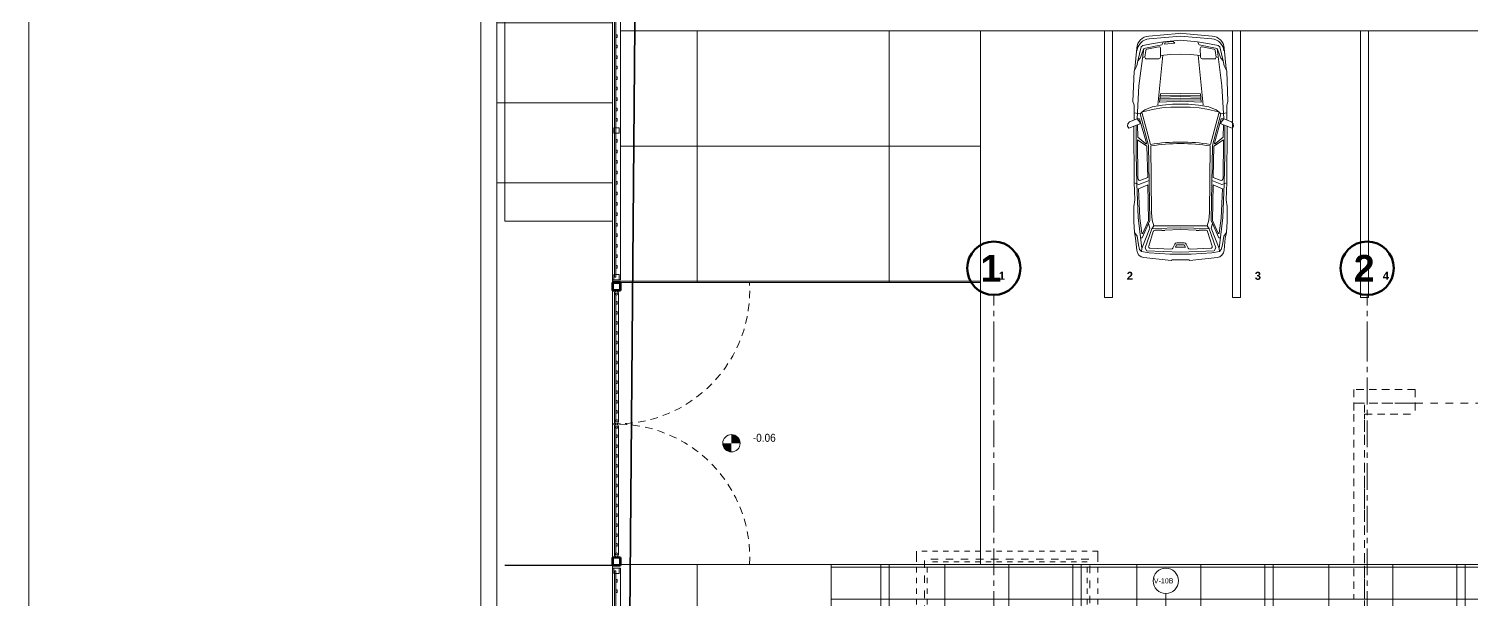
# Model space of a CAD drawing. Header units: inches. Extents: x -19 to 5698, y -728 to 92.
# Drawn here: x -8.77 to 18.27, y 40.2 to 50.89 of the extents above; entities that cross this region are included whole.
import ezdxf

# ---------------------------------------------------------------- set-up
doc = ezdxf.new("R2010")
doc.units = ezdxf.units.IN
doc.header["$MEASUREMENT"] = 0
doc.set_wipeout_variables(frame=1)
doc.header["$PDMODE"] = 1
for name, pattern in [('Hidden Line', [0.195611, 0.141111, -0.0545]), ('Línea Oculta', [0.195611, 0.141111, -0.0545]), ('Punto & Raya', [0.65, 0.5, -0.075, 0, -0.075]), ('Rayas', [0.282222, 0.141111, -0.141111]), ('super', [0.125, 0.075, -0.05]), ('Wipeout_Contour', [1, 0, -1])]:
    doc.linetypes.add(name, pattern=pattern)
doc.layers.get('0').update_dxf_attribs({"color": 61})
for name, color, linetype in [('02 _ ARQ _ ALB _ Ejes Generales', 251, 'Continuous'), ('08 _ STR _ EXT _ 07 Losa Aligerada', 7, 'Continuous'), ('08 _ STR _ EXT _ 08 Placas Inclinadas', 7, 'Continuous'), ('08 _ STR _ EXT _ 09 Vigas', 251, 'Continuous'), ('08 _ STR _ EXT _ 10 Vereda Exterior', 7, 'Continuous'), ('08 _ STR _ EXT _ Cerco Perimetrico', 7, 'Continuous'), ('08 _ STR _ EXT _ Estacionamiento-Pavimento', 7, 'Continuous'), ('08 _ STR _ EXT _ Pista exterior', 7, 'Continuous'), ('Dibujo 2D - General', 7, 'Continuous'), ('Estructura - 03 LOSA', 7, 'Continuous'), ('Estructura - 04 MURO', 7, 'Continuous'), ('Estructura Compleja - Cubiertas', 7, 'Continuous'), ('Interior - Equipamiento', 7, 'Continuous'), ('Interior - Mobiliario', 7, 'Continuous'), ('Notas - Etiquetas', 7, 'Continuous')]:
    doc.layers.add(name, color=color, linetype=linetype)
doc.styles.add('Estilo_Generado_1', font='swisseb.ttf')
doc.styles.add('Estilo_Generado_4', font='swisse.ttf')
doc.styles.add('Estilo_Generado_8', font='arialbd.ttf')
pattern_1 = [(360, (3.7574, 18.3027), (0, 2.53199), []), (90, (3.7574, 18.3027), (-3.6, 0), [])]
pattern_2 = [(0, (0, 0), (0, 1.5), []), (90, (0, 0), (-3, 0), [])]

msp = doc.modelspace()

# ---------------------------------------------------------------- hatches: boundary and pattern name
at = {"linetype": 'Continuous', "lineweight": 13}
for points in [[(4.4016, 43.1202), (4.5641, 43.1202), (4.5517, 43.1824), (4.5165, 43.2351), (4.4638, 43.2703), (4.4016, 43.2827)], [(4.4016, 43.1202), (4.2391, 43.1202), (4.2515, 43.058), (4.2867, 43.0053), (4.3394, 42.9701), (4.4016, 42.9577)]]:
    msp.add_hatch(color=7, dxfattribs=at).paths.add_polyline_path(points)
at = {"layer": 'Estructura - 03 LOSA', "linetype": 'Continuous', "lineweight": 13}
h = msp.add_hatch(dxfattribs=at)
h.set_pattern_fill('CEMENTO_PULIDO_Y_BRUÑADO_FA', color=251, style=0, pattern_type=2)
h.set_pattern_definition(pattern_1)
h.paths.add_polyline_path([(9.07, 46.1319), (9.07, 50.85), (2.17, 50.85), (2.17, 46.1319)])
h = msp.add_hatch(dxfattribs=at)
h.set_pattern_fill('CEMENTO_PULIDO_Y_BRUÑADO_FA', color=251, style=0, pattern_type=2)
h.set_pattern_definition(pattern_1)
h.paths.add_polyline_path([(2.17, 26.0501), (8.8212, 26.0501), (8.8218, 29.4531), (8.822, 30.7001), (8.2502, 30.7001), (8.25, 33.82), (9.07, 33.82), (9.07, 39.9), (23.57, 39.9), (51.57, 39.9), (51.57, 23.3822), (52.92, 23.3822), (52.92, 40.85), (9.07, 40.85), (2.17, 40.85)])
h = msp.add_hatch(dxfattribs=at)
h.set_pattern_fill('BALDOSA_60X120_0002', color=251, style=0, pattern_type=2)
h.set_pattern_definition([(0, (0, 0), (0, 0.6), []), (90, (0, 0), (-1.2, 0), [])])
h.paths.add_polyline_path([(6.2702, 30.6067), (8.1, 30.6067), (8.1, 33.97), (8.92, 33.97), (8.92, 40.05), (23.57, 40.05), (23.57, 40.85), (6.2702, 40.85)])

# ---------------------------------------------------------------- linework, layer by layer
at = {"color": 7, "linetype": 'Continuous', "lineweight": 13}
msp.add_circle((4.4016, 43.1202), 0.1625, dxfattribs=at)
at = {"layer": '02 _ ARQ _ ALB _ Ejes Generales', "color": 251, "linetype": 'Punto & Raya', "lineweight": 13, "true_color": 0x636466}
for p, q in [((9.32, 44.9), (9.32, 45.9)), ((16.32, 44.9), (16.32, 45.9)), ((9.32, 3.05), (9.32, 44.9)), ((16.32, 3.05), (16.32, 44.9))]:
    msp.add_line(p, q, dxfattribs=at)
at = {"layer": '02 _ ARQ _ ALB _ Ejes Generales', "color": 7, "linetype": 'Continuous', "lineweight": 60}
for centre in [(9.32, 46.4), (16.32, 46.4)]:
    msp.add_circle(centre, 0.5, dxfattribs=at)
at = {"layer": '02 _ ARQ _ ALB _ Ejes Generales', "color": 7, "linetype": 'Punto & Raya', "lineweight": 13}
for p in [(9.32, 44.9), (9.32, 44.9), (16.32, 44.9), (16.32, 44.9)]:
    msp.add_point(p, dxfattribs=at)
at = {"layer": '08 _ STR _ EXT _ 07 Losa Aligerada', "color": 7, "linetype": 'Rayas', "lineweight": 18, "flags": 128}
msp.add_lwpolyline([(8.17, 27.9392), (7.67, 27.9392), (7.67, 5.8), (25.2353, 5.8), (25.2353, 7.2), (30.4315, 7.2), (30.4315, 6.0005), (37.07, 6.0005), (37.07, 3.3753), (44.57, 3.3753), (44.57, 6.05), (52.32, 6.05), (52.32, 14.9999), (51.57, 14.9999), (51.57, 15.1499), (51.57, 15.7999), (51.57, 18.1001), (51.57, 18.1001), (51.57, 20.35), (46.67, 20.35), (46.67, 22.35), (46.67, 22.6), (46.67, 24.5), (46.67, 24.75), (46.67, 26.75), (51.57, 26.75), (51.57, 29.7), (51.57, 29.7), (51.57, 35.2005), (52.37, 35.2005), (52.52, 35.2005), (52.52, 41.1), (38.9553, 41.1), (38.9553, 40.8001), (34.0478, 40.8001), (34.0478, 40.5001), (23.37, 40.5001), (23.37, 43.8736), (16.2699, 43.8736), (16.2699, 39.9), (11.1201, 39.9), (11.1201, 40.95), (8.02, 40.95), (8.02, 37.7), (9.07, 37.7), (9.07, 33.9), (8.17, 33.9)], close=True, dxfattribs=at)
at = {"layer": '08 _ STR _ EXT _ 08 Placas Inclinadas', "color": 251, "linetype": 'Línea Oculta', "lineweight": 13}
for p, q in [((16.1802, 43.8736), (16.0699, 43.8736)), ((16.2699, 43.8736), (16.1802, 43.8736)), ((17.22, 43.8736), (16.2699, 43.8736))]:
    msp.add_line(p, q, dxfattribs=at)
at = {"layer": '08 _ STR _ EXT _ 08 Placas Inclinadas', "color": 251, "linetype": 'Línea Oculta', "lineweight": 13, "flags": 128}
for points in [[(16.0699, 44.1281), (16.0699, 43.8736)], [(17.22, 44.1281), (16.0699, 44.1281)], [(17.22, 44.1281), (17.22, 43.8736)], [(16.0699, 43.8736), (16.0699, 43.6665)], [(17.22, 43.8736), (17.22, 43.6665)], [(16.0699, 43.6665), (16.0699, 40.2)], [(16.2699, 40.2), (16.2699, 43.6665)], [(16.2699, 43.6665), (17.22, 43.6665)]]:
    msp.add_lwpolyline(points, dxfattribs=at)
at = {"layer": '08 _ STR _ EXT _ 09 Vigas', "color": 251, "linetype": 'super', "lineweight": 13, "true_color": 0x636466}
for p, q in [((7.87, 37.7), (7.87, 41.1)), ((8.07, 41.1), (7.87, 41.1)), ((11.2701, 41.1), (7.87, 41.1)), ((7.87, 41.1), (7.87, 40.9)), ((8.07, 37.9), (8.07, 40.9)), ((11.0701, 40.9), (8.07, 40.9)), ((11.2701, 41.1), (11.0701, 41.1)), ((11.0701, 39.9), (11.0701, 40.9)), ((11.2701, 41.1), (11.2701, 40.9)), ((11.2701, 39.9), (11.2701, 41.1))]:
    msp.add_line(p, q, dxfattribs=at)
at = {"layer": '08 _ STR _ EXT _ 10 Vereda Exterior', "color": 7, "linetype": 'Continuous', "lineweight": 13}
msp.add_line((-0.3, 0), (-0.3, 71.6414), dxfattribs=at)
at = {"layer": '08 _ STR _ EXT _ Cerco Perimetrico', "color": 7, "linetype": 'Continuous', "lineweight": 13}
for p, q in [((2.17, 40.9822), (2.17, 45.9819)), ((2.17, 43.4821), (2.32, 43.4821))]:
    msp.add_line(p, q, dxfattribs=at)
at = {"layer": '08 _ STR _ EXT _ Cerco Perimetrico', "color": 167, "linetype": 'Continuous', "lineweight": 18, "flags": 128}
for points in [[(2.2075, 45.9344, 1), (2.2825, 45.9344, 1)], [(2.2075, 43.5246, 1), (2.2825, 43.5246, 1)], [(2.2825, 43.4396, 1), (2.2075, 43.4396, 1)], [(2.2825, 41.0297, 1), (2.2075, 41.0297, 1)]]:
    msp.add_lwpolyline(points, format="xyb", close=True, dxfattribs=at)
for points in [[(2.2825, 45.9344), (2.2075, 45.9344), (2.2075, 43.5246), (2.2825, 43.5246)], [(2.2325, 45.9344), (2.2075, 45.9344), (2.2075, 43.5246), (2.2325, 43.5246)], [(2.2325, 45.9344), (2.2075, 45.9344), (2.2075, 43.5246), (2.2325, 43.5246)], [(2.2825, 45.9344), (2.2075, 45.9344), (2.2075, 43.5246), (2.2825, 43.5246)], [(2.2575, 45.7741), (2.2325, 45.7741), (2.2325, 45.7241), (2.2575, 45.7241)], [(2.2575, 45.5887), (2.2325, 45.5887), (2.2325, 45.5387), (2.2575, 45.5387)], [(2.2575, 45.4033), (2.2325, 45.4033), (2.2325, 45.3533), (2.2575, 45.3533)], [(2.2575, 45.2179), (2.2325, 45.2179), (2.2325, 45.1679), (2.2575, 45.1679)], [(2.2575, 45.0326), (2.2325, 45.0326), (2.2325, 44.9826), (2.2575, 44.9826)], [(2.2575, 44.8472), (2.2325, 44.8472), (2.2325, 44.7972), (2.2575, 44.7972)], [(2.2575, 44.6618), (2.2325, 44.6618), (2.2325, 44.6118), (2.2575, 44.6118)], [(2.2575, 44.4764), (2.2325, 44.4764), (2.2325, 44.4264), (2.2575, 44.4264)], [(2.2575, 44.2911), (2.2325, 44.2911), (2.2325, 44.2411), (2.2575, 44.2411)], [(2.2575, 44.1057), (2.2325, 44.1057), (2.2325, 44.0557), (2.2575, 44.0557)], [(2.2575, 43.9203), (2.2325, 43.9203), (2.2325, 43.8703), (2.2575, 43.8703)], [(2.2575, 43.7349), (2.2325, 43.7349), (2.2325, 43.6849), (2.2575, 43.6849)], [(2.2075, 41.0297), (2.2825, 41.0297), (2.2825, 43.4396), (2.2075, 43.4396)], [(2.2075, 41.0297), (2.2325, 41.0297), (2.2325, 43.4396), (2.2075, 43.4396)], [(2.2075, 41.0297), (2.2325, 41.0297), (2.2325, 43.4396), (2.2075, 43.4396)], [(2.2075, 41.0297), (2.2825, 41.0297), (2.2825, 43.4396), (2.2075, 43.4396)], [(2.2325, 43.2292), (2.2575, 43.2292), (2.2575, 43.2792), (2.2325, 43.2792)], [(2.2325, 43.0438), (2.2575, 43.0438), (2.2575, 43.0938), (2.2325, 43.0938)], [(2.2325, 42.8584), (2.2575, 42.8584), (2.2575, 42.9084), (2.2325, 42.9084)], [(2.2325, 42.6731), (2.2575, 42.6731), (2.2575, 42.7231), (2.2325, 42.7231)], [(2.2325, 42.4877), (2.2575, 42.4877), (2.2575, 42.5377), (2.2325, 42.5377)], [(2.2325, 42.3023), (2.2575, 42.3023), (2.2575, 42.3523), (2.2325, 42.3523)], [(2.2325, 42.1169), (2.2575, 42.1169), (2.2575, 42.1669), (2.2325, 42.1669)], [(2.2325, 41.9316), (2.2575, 41.9316), (2.2575, 41.9816), (2.2325, 41.9816)], [(2.2325, 41.7462), (2.2575, 41.7462), (2.2575, 41.7962), (2.2325, 41.7962)], [(2.2325, 41.5608), (2.2575, 41.5608), (2.2575, 41.6108), (2.2325, 41.6108)], [(2.2325, 41.3754), (2.2575, 41.3754), (2.2575, 41.4254), (2.2325, 41.4254)], [(2.2325, 41.1901), (2.2575, 41.1901), (2.2575, 41.2401), (2.2325, 41.2401)]]:
    msp.add_lwpolyline(points, close=True, dxfattribs=at)
at = {"layer": '08 _ STR _ EXT _ Estacionamiento-Pavimento', "color": 7, "linetype": 'Continuous', "lineweight": 18, "flags": 128}
msp.add_lwpolyline([(9.07, 40.85), (52.92, 40.85), (52.92, 1.5), (69.77, 1.5), (69.77, 46.7845), (56.22, 46.9373), (56.22, 50.85), (9.07, 50.85)], close=True, dxfattribs=at)
at = {"layer": '08 _ STR _ EXT _ Pista exterior', "color": 7, "linetype": 'Continuous', "lineweight": 13, "flags": 128}
for points in [[(-8.7723, 0), (-8.7723, 71.6402)], [(-0.3, 71.6402), (-0.3, 0)]]:
    msp.add_lwpolyline(points, dxfattribs=at)
at = {"layer": 'Estructura - 03 LOSA', "color": 7, "linetype": 'Continuous', "lineweight": 18, "flags": 128}
for points in [[(9.07, 46.1319), (9.07, 50.85), (2.17, 50.85), (2.17, 46.1319)], [(2.17, 40.85), (9.07, 40.85), (9.07, 46.1319), (2.17, 46.1319)], [(2.17, 26.0501), (8.8212, 26.0501), (8.8218, 29.4531), (8.822, 30.7001), (8.2502, 30.7001), (8.25, 33.82), (9.07, 33.82), (9.07, 39.9), (23.57, 39.9), (51.57, 39.9), (51.57, 23.3822), (52.92, 23.3822), (52.92, 40.85), (9.07, 40.85), (2.17, 40.85)], [(6.2702, 30.6067), (8.1, 30.6067), (8.1, 33.97), (8.92, 33.97), (8.92, 40.05), (23.57, 40.05), (23.57, 40.85), (6.2702, 40.85)]]:
    msp.add_lwpolyline(points, close=True, dxfattribs=at)
at = {"layer": 'Interior - Equipamiento', "color": 251, "linetype": 'Continuous', "lineweight": 13}
for p, q in [((12.1138, 50.5731), (12.0809, 50.5468)), ((12.278, 50.6059), (12.1138, 50.5731)), ((12.4686, 50.5862), (12.1335, 50.5205)), ((12.2261, 50.7508), (12.7869, 50.7993)), ((12.82, 50.7517), (12.232, 50.6979)), ((12.5014, 50.6453), (12.278, 50.6059)), ((12.5014, 50.6453), (12.4686, 50.5862)), ((12.5014, 50.6453), (12.82, 50.675)), ((12.5212, 50.5993), (12.5345, 50.6358)), ((12.7117, 50.6191), (12.5212, 50.5993)), ((12.6854, 50.6519), (12.5345, 50.6358)), ((12.6854, 50.6519), (12.7117, 50.6191)), ((12.82, 50.803), (12.7869, 50.7993)), ((12.82, 50.803), (12.8631, 50.7993)), ((12.82, 50.7517), (13.408, 50.6979)), ((13.1385, 50.6453), (12.82, 50.675)), ((13.4139, 50.7508), (12.8631, 50.7993)), ((13.1385, 50.6453), (13.1714, 50.5862)), ((13.1385, 50.6453), (13.362, 50.6059)), ((13.1714, 50.5862), (13.5065, 50.5205)), ((13.362, 50.6059), (13.5262, 50.5731)), ((13.5262, 50.5731), (13.5591, 50.5468)), ((11.9988, 50.5251), (11.9626, 50.1394)), ((12.0809, 50.5468), (12.0218, 50.2839)), ((12.0612, 50.3365), (12.0218, 50.2839)), ((12.0415, 49.8174), (12.1335, 50.5205)), ((12.1335, 50.5205), (12.0612, 50.3365)), ((12.1544, 50.3616), (12.1114, 50.3521)), ((12.1537, 50.3567), (12.1677, 50.4815)), ((12.1835, 50.3234), (12.4132, 50.3234)), ((12.1919, 50.5077), (12.4128, 50.5502)), ((12.3963, 49.456), (12.4867, 50.3918)), ((12.4484, 50.5198), (12.4432, 50.3524)), ((12.6329, 50.4022), (12.4443, 50.3888)), ((12.82, 50.409), (12.6329, 50.4022)), ((12.82, 50.409), (13.0071, 50.4022)), ((13.0071, 50.4022), (13.1956, 50.3888)), ((13.2437, 49.456), (13.1533, 50.3918)), ((13.1915, 50.5198), (13.1968, 50.3524)), ((13.4565, 50.3234), (13.2268, 50.3234)), ((13.4481, 50.5077), (13.2272, 50.5502)), ((13.4863, 50.3567), (13.4722, 50.4815)), ((13.4856, 50.3616), (13.5286, 50.3521)), ((13.5985, 49.8174), (13.5065, 50.5205)), ((13.5065, 50.5205), (13.5788, 50.3365)), ((13.5591, 50.5468), (13.6182, 50.2839)), ((13.5788, 50.3365), (13.6182, 50.2839)), ((13.6412, 50.5251), (13.6774, 50.1394)), ((11.9495, 50.0934), (11.9298, 49.5217)), ((12.002, 50.1919), (11.9495, 50.0934)), ((11.9626, 50.1394), (11.9495, 50.0934)), ((12.0218, 50.2839), (12.002, 50.1919)), ((13.6182, 50.2839), (13.6379, 50.1919)), ((13.6379, 50.1919), (13.6905, 50.0934)), ((13.6774, 50.1394), (13.6905, 50.0934)), ((13.6905, 50.0934), (13.7102, 49.5217)), ((12.0086, 49.1997), (12.0415, 49.8174)), ((13.6314, 49.1997), (13.5985, 49.8174)), ((11.9298, 49.5217), (11.9495, 49.456)), ((12.4423, 49.6663), (12.4292, 49.5151)), ((12.4292, 49.5151), (12.82, 49.5285)), ((12.82, 49.5574), (12.432, 49.5475)), ((12.82, 49.5863), (12.4348, 49.5795)), ((12.82, 49.6152), (12.4373, 49.6084)), ((12.82, 49.673), (12.4423, 49.6663)), ((12.82, 49.6441), (12.4423, 49.6374)), ((12.82, 49.673), (13.1977, 49.6663)), ((12.82, 49.6441), (13.1977, 49.6374)), ((12.82, 49.6152), (13.2027, 49.6084)), ((12.82, 49.5863), (13.2052, 49.5795)), ((12.82, 49.5574), (13.208, 49.5475)), ((13.2108, 49.5151), (12.82, 49.5285)), ((13.1977, 49.6663), (13.2108, 49.5151)), ((13.7102, 49.5217), (13.6905, 49.456)), ((11.9495, 49.456), (11.9495, 49.1755)), ((12.0612, 49.2917), (11.9495, 49.3127)), ((12.094, 49.3246), (12.0612, 49.2917)), ((12.0612, 49.2917), (12.2224, 48.7031)), ((12.1532, 49.3706), (12.094, 49.3246)), ((12.094, 49.3246), (12.2583, 48.72)), ((12.324, 49.3837), (12.1049, 49.333)), ((12.2912, 49.4231), (12.1532, 49.3706)), ((12.4817, 49.456), (12.2912, 49.4231)), ((12.4686, 49.4034), (12.324, 49.3837)), ((12.6394, 49.4166), (12.4686, 49.4034)), ((12.6723, 49.4757), (12.4817, 49.456)), ((13.0006, 49.4166), (12.6394, 49.4166)), ((12.9677, 49.4757), (12.6723, 49.4757)), ((12.9677, 49.4757), (13.1583, 49.456)), ((13.0006, 49.4166), (13.1714, 49.4034)), ((13.1583, 49.456), (13.3488, 49.4231)), ((13.1714, 49.4034), (13.316, 49.3837)), ((13.316, 49.3837), (13.5351, 49.333)), ((13.3488, 49.4231), (13.4868, 49.3706)), ((13.5459, 49.3246), (13.3817, 48.72)), ((13.5788, 49.2917), (13.4175, 48.7031)), ((13.4868, 49.3706), (13.5459, 49.3246)), ((13.5459, 49.3246), (13.5788, 49.2917)), ((13.5788, 49.2917), (13.6905, 49.3127)), ((13.6905, 49.456), (13.6905, 49.1755)), ((11.8246, 49.0617), (11.8312, 49.1077)), ((11.8509, 49.0223), (11.8246, 49.0617)), ((11.8312, 49.1077), (11.8641, 49.1406)), ((12.0743, 49.1143), (11.8509, 49.0223)), ((11.8641, 49.1406), (12.0086, 49.1997)), ((11.9429, 49.0617), (11.9495, 48.0016)), ((11.9889, 48.5361), (11.9889, 49.0791)), ((12.0086, 49.1997), (12.0546, 49.1997)), ((12.0086, 49.1997), (12.0743, 49.1143)), ((12.0218, 48.858), (12.0126, 49.0889)), ((12.185, 48.7434), (12.0546, 49.1997)), ((13.455, 48.7434), (13.5854, 49.1997)), ((13.6314, 49.1997), (13.5657, 49.1143)), ((13.5657, 49.1143), (13.7891, 49.0223)), ((13.6314, 49.1997), (13.5854, 49.1997)), ((13.6182, 48.858), (13.6274, 49.0889)), ((13.7759, 49.1406), (13.6314, 49.1997)), ((13.6511, 48.5361), (13.6511, 49.0791)), ((13.6971, 49.0617), (13.6905, 48.0016)), ((13.8088, 49.1077), (13.7759, 49.1406)), ((13.7891, 49.0223), (13.8154, 49.0617)), ((13.8154, 49.0617), (13.8088, 49.1077)), ((12.1919, 48.6872), (12.0152, 48.8055)), ((12.0218, 48.0864), (12.0152, 48.8055)), ((12.1689, 48.733), (12.0218, 48.858)), ((12.2057, 48.1024), (12.1919, 48.6872)), ((12.2452, 47.2941), (12.2224, 48.7031)), ((12.2627, 48.6922), (12.278, 47.4387)), ((13.3772, 48.6922), (13.362, 47.4387)), ((13.3948, 47.2941), (13.4175, 48.7031)), ((13.4342, 48.1024), (13.4481, 48.6872)), ((13.4481, 48.6872), (13.6248, 48.8055)), ((13.4711, 48.733), (13.6182, 48.858)), ((13.6181, 48.0864), (13.6248, 48.8055)), ((12.002, 47.9841), (11.9889, 48.5361)), ((13.6379, 47.9841), (13.6511, 48.5361)), ((11.9495, 48.0038), (11.9626, 47.6818)), ((12.0415, 47.971), (11.9495, 48.0016)), ((12.0283, 47.3533), (12.002, 47.9841)), ((12.035, 47.8875), (12.208, 47.9609)), ((12.035, 47.8875), (12.0563, 47.3406)), ((12.2331, 48.0412), (12.0415, 47.971)), ((12.077, 48.0497), (12.2057, 48.1024)), ((12.208, 47.9609), (12.2188, 47.2938)), ((13.4069, 48.0412), (13.5985, 47.971)), ((13.432, 47.9609), (13.4212, 47.2938)), ((13.605, 47.8875), (13.432, 47.9609)), ((13.563, 48.0497), (13.4342, 48.1024)), ((13.605, 47.8875), (13.5837, 47.3406)), ((13.5985, 47.971), (13.6905, 48.0016)), ((13.6117, 47.3533), (13.6379, 47.9841)), ((13.6905, 48.0038), (13.6774, 47.6818)), ((11.9626, 47.6818), (11.9429, 47.557)), ((13.6774, 47.6818), (13.6971, 47.557)), ((11.9429, 47.557), (11.9429, 47.2744)), ((12.094, 46.7685), (12.0283, 47.3533)), ((12.0933, 47.0596), (12.0563, 47.3406)), ((12.278, 47.4387), (12.2885, 47.3036)), ((13.362, 47.4387), (13.3515, 47.3036)), ((13.5459, 46.7685), (13.6117, 47.3533)), ((13.5467, 47.0596), (13.5837, 47.3406)), ((13.6971, 47.557), (13.6971, 47.2744)), ((11.9429, 47.2744), (11.9561, 47.0707)), ((11.9561, 47.0707), (12.0086, 46.9985)), ((11.979, 46.9635), (11.9561, 47.0707)), ((12.2452, 47.1496), (12.094, 46.7685)), ((12.1006, 46.9722), (12.2452, 47.2941)), ((12.1124, 47.0568), (12.2188, 47.2938)), ((12.2846, 47.1364), (12.1598, 46.7816)), ((12.2452, 47.1496), (12.2206, 47.2395)), ((12.311, 47.0897), (12.224, 46.8123)), ((12.3175, 47.1958), (12.2846, 47.1364)), ((12.3168, 47.1423), (12.2846, 47.1364)), ((12.3175, 47.1958), (12.2885, 47.3036)), ((12.3168, 47.1423), (12.8193, 47.1556)), ((12.82, 47.1958), (12.3175, 47.1958)), ((12.3389, 47.1107), (12.4686, 47.1141)), ((12.4686, 47.1091), (12.5277, 47.1091)), ((12.82, 47.1235), (12.5277, 47.1156)), ((12.82, 47.1958), (13.3225, 47.1958)), ((12.82, 47.1235), (13.1123, 47.1156)), ((13.3232, 47.1423), (12.8207, 47.1556)), ((13.1714, 47.1091), (13.1123, 47.1091)), ((13.3011, 47.1107), (13.1714, 47.1141)), ((13.3225, 47.1958), (13.3515, 47.3036)), ((13.3225, 47.1958), (13.3554, 47.1364)), ((13.3232, 47.1423), (13.3554, 47.1364)), ((13.3289, 47.0897), (13.416, 46.8123)), ((13.3554, 47.1364), (13.4802, 46.7816)), ((13.5394, 46.9722), (13.3948, 47.2941)), ((13.3948, 47.1496), (13.4193, 47.2395)), ((13.3948, 47.1496), (13.5459, 46.7685)), ((13.5276, 47.0568), (13.4212, 47.2938)), ((13.6839, 47.0707), (13.6314, 46.9985)), ((13.661, 46.9635), (13.6839, 47.0707)), ((13.6971, 47.2744), (13.6839, 47.0707)), ((12, 46.7358), (11.979, 46.9635)), ((12.0086, 46.9985), (12.0349, 46.8407)), ((12.0349, 46.8407), (12.0546, 46.7488)), ((12.1006, 46.9722), (12.0743, 46.9722)), ((12.6773, 46.7785), (12.7138, 46.8515)), ((12.7485, 46.8407), (12.7249, 46.7971)), ((12.7249, 46.7971), (12.9151, 46.7971)), ((12.8915, 46.8407), (12.7485, 46.8407)), ((12.7496, 46.8736), (12.8904, 46.8736)), ((12.8915, 46.8407), (12.9151, 46.7971)), ((12.9627, 46.7785), (12.9262, 46.8515)), ((13.5394, 46.9722), (13.5657, 46.9722)), ((13.6051, 46.8407), (13.5854, 46.7488)), ((13.6314, 46.9985), (13.6051, 46.8407)), ((13.64, 46.7358), (13.661, 46.9635)), ((12.0546, 46.7488), (12.0895, 46.7165)), ((12.094, 46.7685), (12.0895, 46.7165)), ((12.0895, 46.7165), (12.232, 46.6896)), ((12.1313, 46.6007), (12.646, 46.545)), ((12.1598, 46.7816), (12.186, 46.729)), ((12.186, 46.729), (12.82, 46.7025)), ((12.232, 46.6896), (12.6197, 46.6633)), ((12.2513, 46.7733), (12.6398, 46.7565)), ((12.6197, 46.6633), (12.82, 46.6633)), ((12.646, 46.545), (12.6657, 46.5585)), ((12.6657, 46.5585), (12.82, 46.5585)), ((13.4539, 46.729), (12.82, 46.7025)), ((13.0203, 46.6633), (12.82, 46.6633)), ((12.9743, 46.5585), (12.82, 46.5585)), ((12.994, 46.545), (12.9743, 46.5585)), ((13.5086, 46.6007), (12.994, 46.545)), ((13.3887, 46.7733), (13.0002, 46.7565)), ((13.408, 46.6896), (13.0203, 46.6633)), ((13.5505, 46.7165), (13.408, 46.6896)), ((13.4802, 46.7816), (13.4539, 46.729)), ((13.5459, 46.7685), (13.5505, 46.7165)), ((13.5854, 46.7488), (13.5505, 46.7165))]:
    msp.add_line(p, q, dxfattribs=at)
at = {"layer": 'Interior - Equipamiento', "color": 175, "linetype": 'Continuous', "lineweight": 13, "flags": 128}
for points in [[(11.395, 45.85), (11.545, 45.85), (11.545, 50.85), (11.395, 50.85)], [(13.795, 45.85), (13.945, 45.85), (13.945, 50.85), (13.795, 50.85)], [(16.195, 45.85), (16.345, 45.85), (16.345, 50.85), (16.195, 50.85)]]:
    msp.add_lwpolyline(points, close=True, dxfattribs=at)
at = {"layer": 'Interior - Equipamiento', "color": 251, "linetype": 'Continuous', "lineweight": 13}
for centre, radius, start, end in [((12.2477, 50.5017), 0.25, 94.94398, 174.64334), ((12.2536, 50.4488), 0.25, 94.94398, 174.64334), ((13.3864, 50.4488), 0.25, 5.35666, 85.05602), ((13.3923, 50.5017), 0.25, 5.35666, 85.05602), ((12.1835, 50.3534), 0.03, 173.57922, 270.00027), ((12.1976, 50.4782), 0.03, 100.90657, 173.57978), ((12.4185, 50.5208), 0.03, 358.20901, 100.92102), ((12.4132, 50.3534), 0.03, 269.99966, 358.20895), ((13.2215, 50.5208), 0.03, 79.08064, 181.79085), ((13.2268, 50.3534), 0.03, 181.79017, 269.9994), ((13.4424, 50.4782), 0.03, 6.42022, 79.09343), ((13.4565, 50.3534), 0.03, 269.99973, 6.42078), ((12.1754, 48.7407), 0.01, 229.6494, 15.94764), ((12.82, 45.1807), 3.5837, 80.98273, 99.01727), ((12.82, 45.1807), 3.5555, 80.98276, 99.01729), ((13.4646, 48.7407), 0.01, 164.05236, 310.3506), ((12.0618, 48.0867), 0.04, 180.52935, 292.24913), ((13.5781, 48.0867), 0.04, 247.75087, 359.47065), ((12.1032, 47.0609), 0.01, 187.51548, 335.82068), ((12.3397, 47.0807), 0.03, 91.49029, 162.58223), ((13.3003, 47.0807), 0.03, 17.41777, 88.50971), ((13.5367, 47.0609), 0.01, 204.18085, 352.48381), ((12.2526, 46.8033), 0.03, 162.58252, 267.50949), ((12.7496, 46.8336), 0.04, 89.99995, 153.43184), ((12.8904, 46.8336), 0.04, 26.56816, 90.00005), ((13.3874, 46.8033), 0.03, 272.49051, 17.41748), ((12.1493, 46.7496), 0.15, 185.26723, 263.10796), ((12.6415, 46.7964), 0.04, 267.51035, 333.43194), ((12.9984, 46.7964), 0.04, 206.56801, 272.49097), ((13.4906, 46.7496), 0.15, 276.89181, 354.73258)]:
    msp.add_arc(centre, radius, start, end, dxfattribs=at)
at = {"layer": 'Interior - Mobiliario', "color": 7, "linetype": 'Continuous', "lineweight": 60}
for p, q in [((2.17, 45.9819), (2.32, 45.9819)), ((2.315, 45.9869), (2.175, 45.9869)), ((2.32, 40.9822), (2.17, 40.9822)), ((2.175, 40.9772), (2.315, 40.9772))]:
    msp.add_line(p, q, dxfattribs=at)
at = {"layer": 'Notas - Etiquetas', "color": 144, "linetype": 'Continuous', "lineweight": 13}
for p, q in [((12.545, 40.205), (12.545, 40.305)), ((12.545, 39.905), (12.545, 40.205))]:
    msp.add_line(p, q, dxfattribs=at)
at = {"layer": 'Notas - Etiquetas', "color": 144, "linetype": 'Continuous', "lineweight": 13, "flags": 128}
msp.add_lwpolyline([(12.7829, 40.5429, 1), (12.3071, 40.5429, 1)], format="xyb", close=True, dxfattribs=at)

# ---------------------------------------------------------------- texts
at = {"color": 7, "lineweight": 13, "insert": (4.8016, 43.1463), "char_height": 0.15, "attachment_point": 7, "style": 'Estilo_Generado_4'}
msp.add_mtext('\\A1;{\\W0.900000x;\\pql;\\fSwis721 Ex BT|b0|i0|c0|p34;-0.06}', dxfattribs=at)
at = {"layer": '02 _ ARQ _ ALB _ Ejes Generales', "color": 7, "lineweight": 30, "char_height": 0.5, "attachment_point": 1, "style": 'Estilo_Generado_1'}
for s, insert in [('\\A1;{\\pql;\\pt0;\\fSwis721 Ex BT|b1|i0|c0|p34;1}', (9.0708, 46.65)), ('\\A1;{\\pql;\\pt0;\\fSwis721 Ex BT|b1|i0|c0|p34;2}', (16.0708, 46.65))]:
    msp.add_mtext(s, dxfattribs=dict(at, insert=insert))
at = {"layer": 'Interior - Equipamiento', "color": 175, "lineweight": 13, "char_height": 0.15, "attachment_point": 4, "style": 'Estilo_Generado_8'}
for s, insert in [('\\A1;{\\pql;\\fArial|b1|i0|c0|p34;1}', (9.413, 46.2586)), ('\\A1;{\\pql;\\fArial|b1|i0|c0|p34;2}', (11.813, 46.2586)), ('\\A1;{\\pql;\\fArial|b1|i0|c0|p34;3}', (14.213, 46.2573)), ('\\A1;{\\pql;\\fArial|b1|i0|c0|p34;4}', (16.613, 46.2586))]:
    msp.add_mtext(s, dxfattribs=dict(at, insert=insert))
at = {"layer": 'Notas - Etiquetas', "color": 5, "lineweight": 35, "insert": (12.32, 40.5904), "char_height": 0.095, "attachment_point": 1, "style": 'Estilo_Generado_4'}
msp.add_mtext('\\A1;{\\pqj;\\pt0,46;\\fSwis721 Ex BT|b0|i0|c0|p34;V-10B\\fSwis721 Ex BT|b0|i0|c0|p34;\\A1{\\H.66x;\\S^  ;}\\fSwis721 Ex BT|b0|i0|c0|p34;\\fSwis721 Ex BT|b0|i0|c0|p34;\\A1{\\H.66x;\\S^  ;}\\fSwis721 Ex BT|b0|i0|c0|p34; \\fSwis721 Ex BT|b0|i0|c0|p34;\\fSwis721 Ex BT|b0|i0|c0|p34;\\fSwis721 Ex BT|b0|i0|c0|p34;\\fSwis721 Ex BT|b0|i0|c0|p34;\\fSwis721 Ex BT|b0|i0|c0|p34;\\fSwis721 Ex BT|b0|i0|c0|p34;\\fSwis721 Ex BT|b0|i0|c0|p34;\\fSwis721 Ex BT|b0|i0|c0|p34;\\fSwis721 Ex BT|b0|i0|c0|p34;\\fSwis721 Ex BT|b0|i0|c0|p34;\\fSwis721 Ex BT|b0|i0|c0|p34;\\fSwis721 Ex BT|b0|i0|c0|p34;\\fSwis721 Ex BT|b0|i0|c0|p34;\\fSwis721 Ex BT|b0|i0|c0|p34;\\fSwis721 Ex BT|b0|i0|c0|p34;\\fSwis721 Ex BT|b0|i0|c0|p34;\\fSwis721 Ex BT|b0|i0|c0|p34;\\fSwis721 Ex BT|b0|i0|c0|p34;\\fSwis721 Ex BT|b0|i0|c0|p34;\\fSwis721 Ex BT|b0|i0|c0|p34;\\fSwis721 Ex BT|b0|i0|c0|p34;\\fSwis721 Ex BT|b0|i0|c0|p34;\\fSwis721 Ex BT|b0|i0|c0|p34;\\fSwis721 Ex BT|b0|i0|c0|p34;\\fSwis721 Ex BT|b0|i0|c0|p34;\\fSwis721 Ex BT|b0|i0|c0|p34;\\fSwis721 Ex BT|b0|i0|c0|p34;\\fSwis721 Ex BT|b0|i0|c0|p34;\\fSwis721 Ex BT|b0|i0|c0|p34;\\fSwis721 Ex BT|b0|i0|c0|p34;\\fSwis721 Ex BT|b0|i0|c0|p34;\\fSwis721 Ex BT|b0|i0|c0|p34;\\fSwis721 Ex BT|b0|i0|c0|p34;\\fSwis721 Ex BT|b0|i0|c0|p34;\\fSwis721 Ex BT|b0|i0|c0|p34;\\fSwis721 Ex BT|b0|i0|c0|p34;\\fSwis721 Ex BT|b0|i0|c0|p34;\\fSwis721 Ex BT|b0|i0|c0|p34;\\fSwis721 Ex BT|b0|i0|c0|p34;\\fSwis721 Ex BT|b0|i0|c0|p34;\\fSwis721 Ex BT|b0|i0|c0|p34;\\fSwis721 Ex BT|b0|i0|c0|p34;\\fSwis721 Ex BT|b0|i0|c0|p34;}', dxfattribs=at)

# ---------------------------------------------------------------- wipeouts: each hides what was drawn before it
at = {"color": 254, "linetype": 'Wipeout_Contour', "lineweight": 0, "ltscale": 237.852847}
msp.add_wipeout([(0, 47.2819), (0.15, 47.2819), (0.15, 71.6402), (0, 71.6402)], dxfattribs=at).dxf.layer = '08 _ STR _ EXT _ 10 Vereda Exterior'

# ---------------------------------------------------------------- next in the draw order: hatches: boundary and pattern name
at = {"layer": '08 _ STR _ EXT _ 10 Vereda Exterior', "linetype": 'Continuous', "lineweight": 13}
h = msp.add_hatch(dxfattribs=at)
h.set_pattern_fill('CEMENTO_PULIDO_1_50X3_00_69', color=252, style=0, pattern_type=2)
h.set_pattern_definition(pattern_2)
h.paths.add_polyline_path([(0, 47.2819), (0.15, 47.2819), (0.15, 71.6402), (0, 71.6402)])

# ---------------------------------------------------------------- next in the draw order: linework, layer by layer
at = {"layer": '08 _ STR _ EXT _ 10 Vereda Exterior', "color": 7, "linetype": 'Continuous', "lineweight": 13}
msp.add_line((0, 0), (0, 71.6414), dxfattribs=at)

# ---------------------------------------------------------------- next in the draw order: wipeouts: each hides what was drawn before it
at = {"color": 254, "linetype": 'Wipeout_Contour', "lineweight": 0, "ltscale": 128.743211}
msp.add_wipeout([(2.17, 40.7822), (2.17, 23.4322), (2.32, 23.4322), (2.32, 40.7822)], dxfattribs=at).dxf.layer = 'Estructura - 04 MURO'

# ---------------------------------------------------------------- next in the draw order: linework, layer by layer
at = {"layer": '08 _ STR _ EXT _ Cerco Perimetrico', "color": 167, "linetype": 'Continuous', "lineweight": 18, "flags": 128}
for points in [[(2.295, 40.7822), (2.195, 40.7822), (2.195, 40.6822), (2.295, 40.6822)], [(2.2325, 40.7322), (2.2075, 40.7322), (2.2075, 35.0322), (2.2325, 35.0322)], [(2.2325, 40.7322), (2.2075, 40.7322), (2.2075, 35.0322), (2.2325, 35.0322)], [(2.2575, 40.5672), (2.2325, 40.5672), (2.2325, 40.5172), (2.2575, 40.5172)], [(2.2575, 40.3772), (2.2325, 40.3772), (2.2325, 40.3272), (2.2575, 40.3272)]]:
    msp.add_lwpolyline(points, close=True, dxfattribs=at)
at = {"layer": 'Dibujo 2D - General', "color": 214, "linetype": 'Continuous', "lineweight": 25}
msp.add_line((2.17, 40.8322), (0.15, 40.8322), dxfattribs=at)
at = {"layer": 'Dibujo 2D - General', "color": 7, "linetype": 'Hidden Line', "lineweight": 13}
msp.add_arc((2.245, 40.9822), 2.4999, 356.96897, 91.71922, dxfattribs=at)
at = {"layer": 'Estructura - 04 MURO', "color": 7, "linetype": 'Continuous', "lineweight": 13, "flags": 128}
for points in [[(2.17, 40.7822), (2.17, 23.4322)], [(2.32, 40.7822), (2.17, 40.7822)], [(2.32, 23.4322), (2.32, 40.7822)]]:
    msp.add_lwpolyline(points, dxfattribs=at)
at = {"layer": 'Interior - Mobiliario', "color": 7, "linetype": 'Continuous', "lineweight": 60}
for p, q in [((2.17, 40.9822), (2.17, 40.8322)), ((2.175, 40.8372), (2.175, 40.9772)), ((2.315, 40.8372), (2.175, 40.8372)), ((2.315, 40.9772), (2.315, 40.8372)), ((2.32, 40.8322), (2.32, 40.9822)), ((2.17, 40.8322), (2.32, 40.8322))]:
    msp.add_line(p, q, dxfattribs=at)

# ---------------------------------------------------------------- next in the draw order: wipeouts: each hides what was drawn before it
at = {"color": 254, "linetype": 'Wipeout_Contour', "lineweight": 0, "ltscale": 237.927055}
msp.add_wipeout([(0.15, 47.2819), (2.17, 47.2819), (2.17, 71.6402), (0.15, 71.6402)], dxfattribs=at).dxf.layer = 'Estructura Compleja - Cubiertas'

# ---------------------------------------------------------------- next in the draw order: hatches: boundary and pattern name
at = {"layer": 'Estructura Compleja - Cubiertas', "linetype": 'Continuous', "lineweight": 13}
h = msp.add_hatch(dxfattribs=at)
h.set_pattern_fill('CEMENTO_PULIDO_1_50X3_00_69', color=252, style=0, pattern_type=2)
h.set_pattern_definition(pattern_2)
h.paths.add_polyline_path([(0.15, 47.2819), (2.17, 47.2819), (2.17, 71.6402), (0.15, 71.6402)])

# ---------------------------------------------------------------- next in the draw order: linework, layer by layer
at = {"layer": 'Estructura Compleja - Cubiertas', "color": 252, "linetype": 'Continuous', "lineweight": 13, "flags": 128}
for points in [[(0.15, 47.2819), (0.15, 71.6402)], [(2.17, 71.6402), (2.17, 47.2819)], [(2.17, 47.2819), (0.15, 47.2819)]]:
    msp.add_lwpolyline(points, dxfattribs=at)

# ---------------------------------------------------------------- next in the draw order: wipeouts: each hides what was drawn before it
at = {"color": 254, "linetype": 'Wipeout_Contour', "lineweight": 0, "ltscale": 207.125277}
msp.add_wipeout([(2.17, 57.2819), (2.17, 46.1819), (2.32, 46.1819), (2.32, 57.2819)], dxfattribs=at).dxf.layer = 'Estructura - 04 MURO'

# ---------------------------------------------------------------- next in the draw order: linework, layer by layer
at = {"layer": '08 _ STR _ EXT _ Cerco Perimetrico', "color": 167, "linetype": 'Continuous', "lineweight": 18, "flags": 128}
for points in [[(2.2325, 57.2319), (2.2075, 57.2319), (2.2075, 46.2319), (2.2325, 46.2319)], [(2.2325, 57.2319), (2.2075, 57.2319), (2.2075, 46.2319), (2.2325, 46.2319)], [(2.2575, 50.7748), (2.2325, 50.7748), (2.2325, 50.7248), (2.2575, 50.7248)], [(2.2575, 50.5784), (2.2325, 50.5784), (2.2325, 50.5284), (2.2575, 50.5284)], [(2.2575, 50.3819), (2.2325, 50.3819), (2.2325, 50.3319), (2.2575, 50.3319)], [(2.2575, 50.1855), (2.2325, 50.1855), (2.2325, 50.1355), (2.2575, 50.1355)], [(2.2575, 49.9891), (2.2325, 49.9891), (2.2325, 49.9391), (2.2575, 49.9391)], [(2.2575, 49.7927), (2.2325, 49.7927), (2.2325, 49.7427), (2.2575, 49.7427)], [(2.2575, 49.5962), (2.2325, 49.5962), (2.2325, 49.5462), (2.2575, 49.5462)], [(2.2575, 49.3998), (2.2325, 49.3998), (2.2325, 49.3498), (2.2575, 49.3498)], [(2.295, 49.0319), (2.195, 49.0319), (2.195, 48.9319), (2.295, 48.9319)], [(2.2575, 49.2034), (2.2325, 49.2034), (2.2325, 49.1534), (2.2575, 49.1534)], [(2.2575, 48.8105), (2.2325, 48.8105), (2.2325, 48.7605), (2.2575, 48.7605)], [(2.2575, 48.6141), (2.2325, 48.6141), (2.2325, 48.5641), (2.2575, 48.5641)], [(2.2575, 48.4177), (2.2325, 48.4177), (2.2325, 48.3677), (2.2575, 48.3677)], [(2.2575, 48.2212), (2.2325, 48.2212), (2.2325, 48.1712), (2.2575, 48.1712)], [(2.2575, 48.0248), (2.2325, 48.0248), (2.2325, 47.9748), (2.2575, 47.9748)], [(2.2575, 47.8284), (2.2325, 47.8284), (2.2325, 47.7784), (2.2575, 47.7784)], [(2.2575, 47.6319), (2.2325, 47.6319), (2.2325, 47.5819), (2.2575, 47.5819)], [(2.2575, 47.4355), (2.2325, 47.4355), (2.2325, 47.3855), (2.2575, 47.3855)], [(2.2575, 47.2391), (2.2325, 47.2391), (2.2325, 47.1891), (2.2575, 47.1891)], [(2.2575, 47.0427), (2.2325, 47.0427), (2.2325, 46.9927), (2.2575, 46.9927)], [(2.2575, 46.8462), (2.2325, 46.8462), (2.2325, 46.7962), (2.2575, 46.7962)], [(2.2575, 46.6498), (2.2325, 46.6498), (2.2325, 46.5998), (2.2575, 46.5998)], [(2.295, 46.2819), (2.195, 46.2819), (2.195, 46.1819), (2.295, 46.1819)], [(2.2575, 46.4534), (2.2325, 46.4534), (2.2325, 46.4034), (2.2575, 46.4034)]]:
    msp.add_lwpolyline(points, close=True, dxfattribs=at)
at = {"layer": 'Dibujo 2D - General', "color": 1, "linetype": 'Continuous', "lineweight": 35}
msp.add_lwpolyline([(2.7665, 71.6153), (2.17, 1.5), (70.4584, 1.5), (71.3118, 70.8183)], close=True, dxfattribs=at)
at = {"layer": 'Dibujo 2D - General', "color": 7, "linetype": 'Hidden Line', "lineweight": 13}
msp.add_arc((2.245, 45.9819), 2.4999, 268.28078, 3.43999, dxfattribs=at)
at = {"layer": 'Estructura - 04 MURO', "color": 7, "linetype": 'Continuous', "lineweight": 13, "flags": 128}
for points in [[(2.17, 57.2819), (2.17, 46.1819)], [(2.32, 46.1819), (2.32, 57.2819)], [(2.17, 46.1819), (2.32, 46.1819)]]:
    msp.add_lwpolyline(points, dxfattribs=at)
at = {"layer": 'Interior - Mobiliario', "color": 7, "linetype": 'Continuous', "lineweight": 60}
for p, q in [((2.32, 46.1319), (2.17, 46.1319)), ((2.17, 46.1319), (2.17, 45.9819)), ((2.175, 45.9869), (2.175, 46.1269)), ((2.175, 46.1269), (2.315, 46.1269)), ((2.315, 46.1269), (2.315, 45.9869)), ((2.32, 45.9819), (2.32, 46.1319))]:
    msp.add_line(p, q, dxfattribs=at)

doc.saveas('drawing.dxf')
